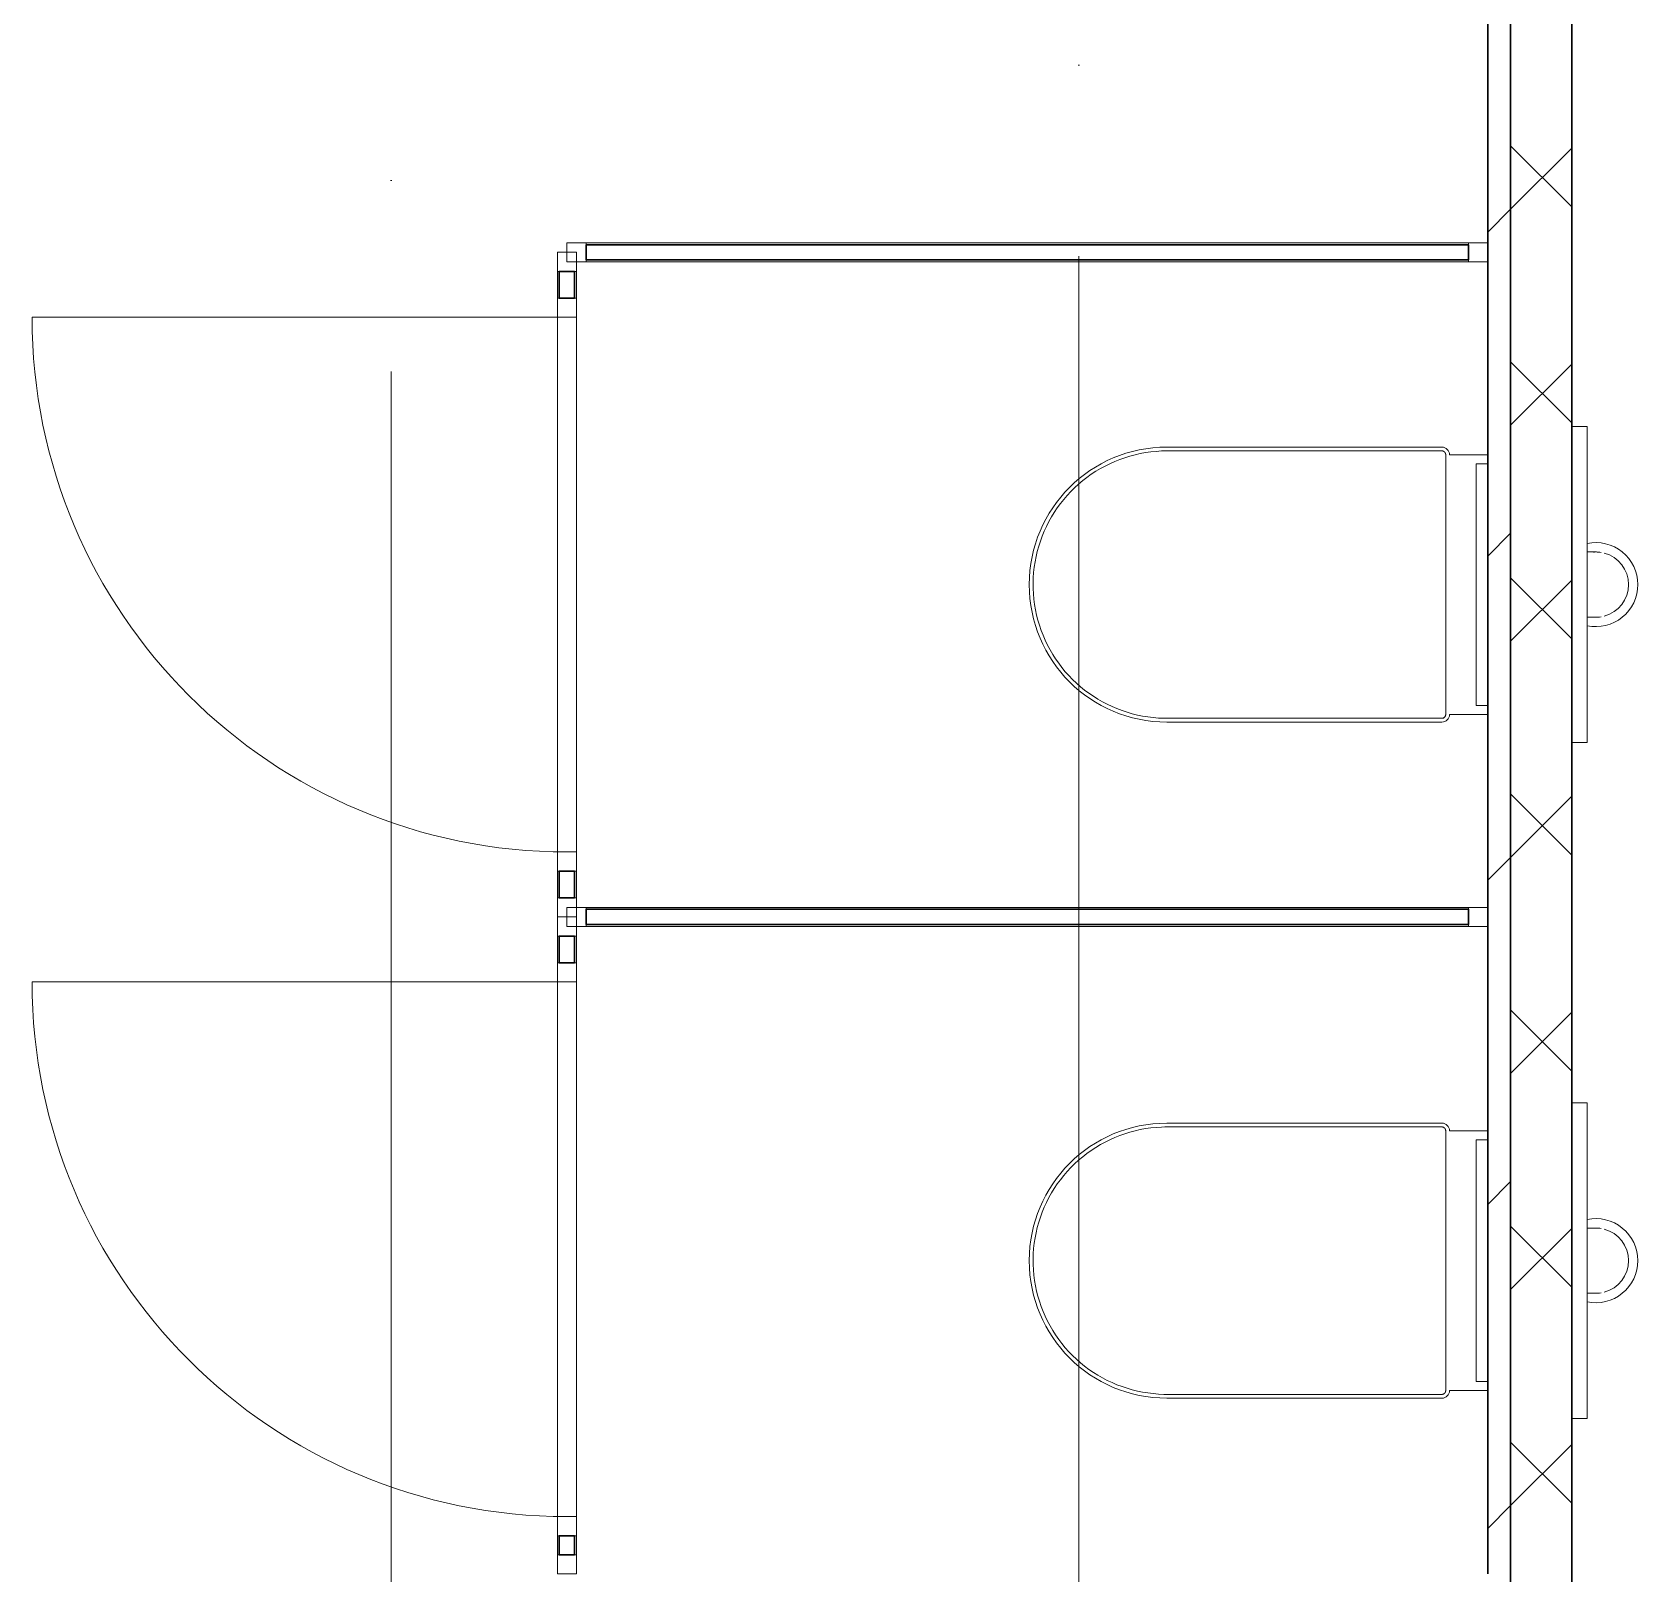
# Model space of a CAD drawing. Header units: millimetres. Extents: x -88595 to 880822, y -1054509 to -148035.
# Drawn here: x 194793 to 196895, y -272077 to -270059 of the extents above; entities that cross this region are included whole.
import ezdxf

# ---------------------------------------------------------------- set-up
doc = ezdxf.new("R2010")
doc.units = ezdxf.units.MM
doc.linetypes.add('ADSK_Линия сетки', pattern=[25, 20, -2.5, 0, -2.5])
for name, color, linetype, lineweight in [('Витраж', 7, 'Continuous', 9), ('Двери', 7, 'Continuous', 9), ('Оборудование', 7, 'Continuous', 18), ('Оси', 7, 'Continuous', 9), ('Сантехника', 7, 'Continuous', 18), ('Стены наружные', 7, 'Continuous', 18), ('Стены разрез', 7, 'Continuous', 30)]:
    doc.layers.add(name, color=color, linetype=linetype, lineweight=lineweight)

# ---------------------------------------------------------------- blocks, each defined once
blk = doc.blocks.new('1 этаж')
at = {"layer": 'Витраж', "lineweight": 18, "extrusion": (0, 0, -1)}
for p, q in [((231635.2, 657967.6), (231610.2, 657967.6)), ((231610.2, 657967.6), (231610.2, 657942.6)), ((231647.7, 657980.1), (231622.7, 657980.1)), ((231622.7, 657980.1), (231622.7, 657955.1)), ((231635.2, 657942.6), (231635.2, 657967.6)), ((231647.7, 657955.1), (231647.7, 657980.1)), ((231610.2, 657942.6), (231635.2, 657942.6)), ((231622.7, 657955.1), (231647.7, 657955.1)), ((231635.2, 657907.6), (231610.2, 657907.6)), ((231610.2, 657907.6), (231610.2, 657882.6)), ((231635.2, 657882.6), (231635.2, 657907.6)), ((231610.2, 657882.6), (231635.2, 657882.6)), ((231635.2, 657182.6), (231610.2, 657182.6)), ((231610.2, 657182.6), (231610.2, 657157.6)), ((231635.2, 657157.6), (231635.2, 657182.6)), ((231610.2, 657157.6), (231635.2, 657157.6)), ((231647.7, 657110.1), (231622.7, 657110.1)), ((231622.7, 657110.1), (231622.7, 657085.1)), ((231647.7, 657085.1), (231647.7, 657110.1)), ((231635.2, 657097.6), (231610.2, 657097.6)), ((231610.2, 657097.6), (231610.2, 657072.6)), ((231622.7, 657085.1), (231647.7, 657085.1)), ((231635.2, 657072.6), (231635.2, 657097.6)), ((231610.2, 657072.6), (231635.2, 657072.6)), ((231635.2, 657037.6), (231610.2, 657037.6)), ((231610.2, 657037.6), (231610.2, 657012.6)), ((231635.2, 657012.6), (231635.2, 657037.6)), ((231610.2, 657012.6), (231635.2, 657012.6)), ((231635.2, 656312.6), (231610.2, 656312.6)), ((231610.2, 656312.6), (231610.2, 656287.6)), ((231635.2, 656287.6), (231635.2, 656312.6)), ((231610.2, 656287.6), (231635.2, 656287.6))]:
    blk.add_line(p, q, dxfattribs=at)
at = {"layer": 'Витраж'}
for p, q in [((231647.7, 657980.1), (232802.7, 657980.1)), ((231610.2, 657942.6), (231610.2, 657907.6)), ((231635.2, 657942.6), (231635.2, 657907.6)), ((231647.7, 657955.1), (232802.7, 657955.1)), ((231610.2, 657882.6), (231610.2, 657182.6)), ((231635.2, 657882.6), (231635.2, 657182.6)), ((231610.2, 657157.6), (231610.2, 657122.6)), ((231635.2, 657157.6), (231635.2, 657122.6)), ((231647.7, 657110.1), (232802.7, 657110.1)), ((231647.7, 657085.1), (232802.7, 657085.1)), ((231610.2, 657071.9), (231610.2, 657037.6)), ((231635.2, 657071.9), (231635.2, 657037.6)), ((231610.2, 657012.6), (231610.2, 656312.6)), ((231635.2, 657012.6), (231635.2, 656312.6)), ((231610.2, 656287.6), (231610.2, 656262.6)), ((231635.2, 656287.6), (231635.2, 656262.6))]:
    blk.add_line(p, q, dxfattribs=at)
at = {"layer": 'Витраж', "lineweight": 18}
for p, q in [((232827.7, 657980.1), (232802.7, 657980.1)), ((232802.7, 657980.1), (232802.7, 657955.1)), ((232827.7, 657955.1), (232827.7, 657980.1)), ((232802.7, 657955.1), (232827.7, 657955.1)), ((231635.2, 657122.6), (231610.2, 657122.6)), ((231610.2, 657122.6), (231610.2, 657097.6)), ((231635.2, 657097.6), (231635.2, 657122.6)), ((232827.7, 657110.1), (232802.7, 657110.1)), ((232802.7, 657110.1), (232802.7, 657085.1)), ((232827.7, 657085.1), (232827.7, 657110.1)), ((231610.2, 657097.6), (231635.2, 657097.6)), ((232802.7, 657085.1), (232827.7, 657085.1)), ((231635.2, 656262.6), (231610.2, 656262.6)), ((231610.2, 656262.6), (231610.2, 656237.6)), ((231635.2, 656237.6), (231635.2, 656262.6)), ((231610.2, 656237.6), (231635.2, 656237.6))]:
    blk.add_line(p, q, dxfattribs=at)
at = {"layer": 'Двери'}
for p, q in [((231610.2, 657882.6), (230922.7, 657882.6)), ((231610.2, 657012.6), (230922.7, 657012.6))]:
    blk.add_line(p, q, dxfattribs=at)
for centre in [(231622.7, 657882.6), (231622.7, 657012.6)]:
    blk.add_arc(centre, 700, 180, 270, dxfattribs=at)
at = {"layer": 'Оси', "linetype": 'ADSK_Линия сетки', "ltscale": 100}
for p, q in [((231392.7, 697813.2), (231392.7, 631836.5)), ((232292.7, 662962.6), (232292.7, 633106.5))]:
    blk.add_line(p, q, dxfattribs=at)
at = {"layer": 'Сантехника', "lineweight": 9}
for p, q in [((232957.7, 657739.4), (232937.7, 657739.4)), ((232957.7, 657714.4), (232957.7, 657739.4)), ((232957.7, 657714.4), (232957.7, 657350.9)), ((232957.7, 657325.9), (232957.7, 657350.9)), ((232937.7, 657325.9), (232957.7, 657325.9)), ((232957.7, 656854.4), (232937.7, 656854.4)), ((232957.7, 656829.4), (232957.7, 656854.4)), ((232957.7, 656829.4), (232957.7, 656465.9)), ((232957.7, 656440.9), (232957.7, 656465.9)), ((232937.7, 656440.9), (232957.7, 656440.9))]:
    blk.add_line(p, q, dxfattribs=at)
at = {"layer": 'Сантехника'}
for p, q in [((232767.7, 657712.6), (232407.7, 657712.6)), ((232767.7, 657707.6), (232407.7, 657707.6)), ((232772.7, 657362.6), (232772.7, 657702.6)), ((232827.7, 657702.6), (232777.7, 657702.6)), ((232812.7, 657374.4), (232812.7, 657690.8)), ((232812.7, 657690.8), (232827.7, 657690.8)), ((232407.7, 657357.6), (232767.7, 657357.6)), ((232777.7, 657362.6), (232827.7, 657362.6)), ((232827.7, 657374.4), (232812.7, 657374.4)), ((232407.7, 657352.6), (232767.7, 657352.6)), ((232767.7, 656827.6), (232407.7, 656827.6)), ((232767.7, 656822.6), (232407.7, 656822.6)), ((232772.7, 656477.6), (232772.7, 656817.6)), ((232827.7, 656817.6), (232777.7, 656817.6)), ((232812.7, 656489.4), (232812.7, 656805.8)), ((232812.7, 656805.8), (232827.7, 656805.8)), ((232407.7, 656472.6), (232767.7, 656472.6)), ((232777.7, 656477.6), (232827.7, 656477.6)), ((232827.7, 656489.4), (232812.7, 656489.4)), ((232407.7, 656467.6), (232767.7, 656467.6))]:
    blk.add_line(p, q, dxfattribs=at)
at = {"layer": 'Сантехника', "flags": 128}
for points in [[(232407.7, 657707.6), (232400.7, 657707.5), (232393.7, 657707), (232386.8, 657706.3), (232379.8, 657705.4), (232372.9, 657704.1), (232366.1, 657702.6), (232359.3, 657700.8), (232352.7, 657698.7), (232346.1, 657696.4), (232339.6, 657693.8), (232333.2, 657690.9), (232326.9, 657687.8), (232320.8, 657684.5), (232314.8, 657680.9), (232308.9, 657677), (232303.2, 657673), (232297.7, 657668.7), (232292.3, 657664.2), (232287.1, 657659.5), (232282.2, 657654.5), (232277.4, 657649.4), (232272.8, 657644.1), (232268.5, 657638.6), (232264.4, 657633), (232260.5, 657627.2), (232256.8, 657621.2), (232253.4, 657615.1), (232250.2, 657608.8), (232247.3, 657602.5), (232244.6, 657596), (232242.2, 657589.4), (232240.1, 657582.8), (232238.2, 657576), (232236.6, 657569.2), (232235.3, 657562.3), (232234.2, 657555.4), (232233.4, 657548.5), (232232.9, 657541.5), (232232.7, 657534.5), (232232.8, 657527.5), (232233.1, 657520.5), (232233.8, 657513.5), (232234.7, 657506.6), (232235.8, 657499.7), (232237.3, 657492.8), (232239, 657486.1), (232241, 657479.4), (232243.3, 657472.7), (232245.8, 657466.2), (232248.6, 657459.8), (232251.6, 657453.5), (232254.9, 657447.3), (232258.4, 657441.3), (232262.2, 657435.4), (232266.2, 657429.6), (232270.5, 657424), (232274.9, 657418.6), (232279.6, 657413.4), (232284.4, 657408.4), (232289.5, 657403.6), (232294.8, 657398.9), (232300.2, 657394.5), (232305.8, 657390.3), (232311.6, 657386.4), (232317.5, 657382.6), (232323.6, 657379.2), (232329.8, 657375.9), (232336.1, 657372.9), (232342.5, 657370.2), (232349.1, 657367.7), (232355.7, 657365.5), (232362.5, 657363.6), (232369.2, 657361.9), (232376.1, 657360.5), (232383, 657359.4), (232390, 657358.5), (232396.9, 657357.9), (232403.9, 657357.6), (232407.7, 657357.6)], [(232772.7, 657702.6), (232772.7, 657702.8), (232772.7, 657703), (232772.7, 657703.2), (232772.6, 657703.4), (232772.6, 657703.6), (232772.6, 657703.8), (232772.5, 657704), (232772.5, 657704.2), (232772.4, 657704.4), (232772.3, 657704.6), (232772.2, 657704.7), (232772.1, 657704.9), (232772.1, 657705.1), (232771.9, 657705.3), (232771.8, 657705.4), (232771.7, 657705.6), (232771.6, 657705.7), (232771.5, 657705.9), (232771.3, 657706), (232771.2, 657706.2), (232771, 657706.3), (232770.9, 657706.5), (232770.7, 657706.6), (232770.6, 657706.7), (232770.4, 657706.8), (232770.2, 657706.9), (232770.1, 657707), (232769.9, 657707.1), (232769.7, 657707.2), (232769.5, 657707.3), (232769.3, 657707.3), (232769.1, 657707.4), (232769, 657707.4), (232768.8, 657707.5), (232768.6, 657707.5), (232768.4, 657707.6), (232768.2, 657707.6), (232768, 657707.6), (232767.8, 657707.6), (232767.7, 657707.6)], [(232767.7, 657357.6), (232767.9, 657357.6), (232768.1, 657357.6), (232768.3, 657357.6), (232768.5, 657357.7), (232768.7, 657357.7), (232768.9, 657357.7), (232769.1, 657357.8), (232769.3, 657357.9), (232769.5, 657357.9), (232769.7, 657358), (232769.8, 657358.1), (232770, 657358.2), (232770.2, 657358.3), (232770.4, 657358.4), (232770.5, 657358.5), (232770.7, 657358.6), (232770.9, 657358.7), (232771, 657358.8), (232771.2, 657359), (232771.3, 657359.1), (232771.4, 657359.3), (232771.6, 657359.4), (232771.7, 657359.6), (232771.8, 657359.7), (232771.9, 657359.9), (232772, 657360.1), (232772.1, 657360.2), (232772.2, 657360.4), (232772.3, 657360.6), (232772.4, 657360.8), (232772.4, 657361), (232772.5, 657361.2), (232772.6, 657361.4), (232772.6, 657361.6), (232772.6, 657361.8), (232772.7, 657362), (232772.7, 657362.2), (232772.7, 657362.4), (232772.7, 657362.6), (232772.7, 657362.6)], [(232407.7, 656822.6), (232400.7, 656822.5), (232393.7, 656822), (232386.8, 656821.3), (232379.8, 656820.4), (232372.9, 656819.1), (232366.1, 656817.6), (232359.3, 656815.8), (232352.7, 656813.7), (232346.1, 656811.4), (232339.6, 656808.8), (232333.2, 656805.9), (232326.9, 656802.8), (232320.8, 656799.5), (232314.8, 656795.9), (232308.9, 656792), (232303.2, 656788), (232297.7, 656783.7), (232292.3, 656779.2), (232287.1, 656774.5), (232282.2, 656769.5), (232277.4, 656764.4), (232272.8, 656759.1), (232268.5, 656753.6), (232264.4, 656748), (232260.5, 656742.2), (232256.8, 656736.2), (232253.4, 656730.1), (232250.2, 656723.8), (232247.3, 656717.5), (232244.6, 656711), (232242.2, 656704.4), (232240.1, 656697.8), (232238.2, 656691), (232236.6, 656684.2), (232235.3, 656677.3), (232234.2, 656670.4), (232233.4, 656663.5), (232232.9, 656656.5), (232232.7, 656649.5), (232232.8, 656642.5), (232233.1, 656635.5), (232233.8, 656628.5), (232234.7, 656621.6), (232235.8, 656614.7), (232237.3, 656607.8), (232239, 656601.1), (232241, 656594.4), (232243.3, 656587.7), (232245.8, 656581.2), (232248.6, 656574.8), (232251.6, 656568.5), (232254.9, 656562.3), (232258.4, 656556.3), (232262.2, 656550.4), (232266.2, 656544.6), (232270.5, 656539), (232274.9, 656533.6), (232279.6, 656528.4), (232284.4, 656523.4), (232289.5, 656518.6), (232294.8, 656513.9), (232300.2, 656509.5), (232305.8, 656505.3), (232311.6, 656501.4), (232317.5, 656497.6), (232323.6, 656494.2), (232329.8, 656490.9), (232336.1, 656487.9), (232342.5, 656485.2), (232349.1, 656482.7), (232355.7, 656480.5), (232362.5, 656478.6), (232369.2, 656476.9), (232376.1, 656475.5), (232383, 656474.4), (232390, 656473.5), (232396.9, 656472.9), (232403.9, 656472.6), (232407.7, 656472.6)], [(232772.7, 656817.6), (232772.7, 656817.8), (232772.7, 656818), (232772.7, 656818.2), (232772.6, 656818.4), (232772.6, 656818.6), (232772.6, 656818.8), (232772.5, 656819), (232772.5, 656819.2), (232772.4, 656819.4), (232772.3, 656819.6), (232772.2, 656819.7), (232772.1, 656819.9), (232772.1, 656820.1), (232771.9, 656820.3), (232771.8, 656820.4), (232771.7, 656820.6), (232771.6, 656820.7), (232771.5, 656820.9), (232771.3, 656821), (232771.2, 656821.2), (232771, 656821.3), (232770.9, 656821.5), (232770.7, 656821.6), (232770.6, 656821.7), (232770.4, 656821.8), (232770.2, 656821.9), (232770.1, 656822), (232769.9, 656822.1), (232769.7, 656822.2), (232769.5, 656822.3), (232769.3, 656822.3), (232769.1, 656822.4), (232769, 656822.4), (232768.8, 656822.5), (232768.6, 656822.5), (232768.4, 656822.6), (232768.2, 656822.6), (232768, 656822.6), (232767.8, 656822.6), (232767.7, 656822.6)], [(232767.7, 656472.6), (232767.9, 656472.6), (232768.1, 656472.6), (232768.3, 656472.6), (232768.5, 656472.7), (232768.7, 656472.7), (232768.9, 656472.7), (232769.1, 656472.8), (232769.3, 656472.9), (232769.5, 656472.9), (232769.7, 656473), (232769.8, 656473.1), (232770, 656473.2), (232770.2, 656473.3), (232770.4, 656473.4), (232770.5, 656473.5), (232770.7, 656473.6), (232770.9, 656473.7), (232771, 656473.8), (232771.2, 656474), (232771.3, 656474.1), (232771.4, 656474.3), (232771.6, 656474.4), (232771.7, 656474.6), (232771.8, 656474.7), (232771.9, 656474.9), (232772, 656475.1), (232772.1, 656475.2), (232772.2, 656475.4), (232772.3, 656475.6), (232772.4, 656475.8), (232772.4, 656476), (232772.5, 656476.2), (232772.6, 656476.4), (232772.6, 656476.6), (232772.6, 656476.8), (232772.7, 656477), (232772.7, 656477.2), (232772.7, 656477.4), (232772.7, 656477.6), (232772.7, 656477.6)]]:
    blk.add_lwpolyline(points, dxfattribs=at)
at = {"layer": 'Сантехника', "lineweight": 9, "flags": 128}
for points in [[(232969.2, 657575.3), (232969.1, 657575.3), (232969, 657575.3), (232968.8, 657575.3), (232968.6, 657575.3), (232968.3, 657575.3), (232967.9, 657575.3), (232967.4, 657575.3), (232966.9, 657575.3), (232966.3, 657575.3), (232965.6, 657575.3), (232964.9, 657575.3), (232964.1, 657575.3), (232963.2, 657575.3), (232962.3, 657575.3), (232961.3, 657575.3), (232960.3, 657575.3), (232959.1, 657575.3), (232958, 657575.3)], [(232958.8, 657489.9), (232960, 657489.9), (232961, 657489.9), (232962, 657489.9), (232963, 657489.9), (232963.8, 657489.9), (232964.7, 657489.9), (232965.4, 657489.9), (232966.1, 657489.9), (232966.7, 657489.9), (232967.3, 657489.9), (232967.8, 657489.9), (232968.2, 657489.9), (232968.5, 657489.9), (232968.8, 657489.9), (232969, 657489.9), (232969.1, 657489.9), (232969.2, 657489.9), (232969.2, 657489.9)], [(232969.2, 656690.3), (232969.1, 656690.3), (232969, 656690.3), (232968.8, 656690.3), (232968.6, 656690.3), (232968.3, 656690.3), (232967.9, 656690.3), (232967.4, 656690.3), (232966.9, 656690.3), (232966.3, 656690.3), (232965.6, 656690.3), (232964.9, 656690.3), (232964.1, 656690.3), (232963.2, 656690.3), (232962.3, 656690.3), (232961.3, 656690.3), (232960.3, 656690.3), (232959.1, 656690.3), (232958, 656690.3)], [(232958.8, 656604.9), (232960, 656604.9), (232961, 656604.9), (232962, 656604.9), (232963, 656604.9), (232963.8, 656604.9), (232964.7, 656604.9), (232965.4, 656604.9), (232966.1, 656604.9), (232966.7, 656604.9), (232967.3, 656604.9), (232967.8, 656604.9), (232968.2, 656604.9), (232968.5, 656604.9), (232968.8, 656604.9), (232969, 656604.9), (232969.1, 656604.9), (232969.2, 656604.9), (232969.2, 656604.9)]]:
    blk.add_lwpolyline(points, dxfattribs=at)
at = {"layer": 'Сантехника'}
for centre, radius, start, end in [((232407.7, 657532.6), 180, 90, 270), ((232767.7, 657702.6), 10, 0, 90), ((232407.7, 657532.6), 175, 90, 90.9078), ((232407.7, 657532.6), 175, 90, 90.9078), ((232767.7, 657702.6), 5, 60, 90), ((232767.7, 657702.6), 5, 60, 90), ((232767.7, 657702.6), 5, 60, 75), ((232767.7, 657702.6), 5, 0, 30), ((232767.7, 657702.6), 5, 0, 30), ((232767.7, 657702.6), 5, 0, 30), ((232407.7, 657532.6), 175, 269.0922, 270), ((232407.7, 657532.6), 175, 269.0922, 270), ((232767.7, 657362.6), 10, 270, 0), ((232767.7, 657362.6), 5, 270, 300), ((232767.7, 657362.6), 5, 270, 300), ((232767.7, 657362.6), 5, 285, 300), ((232767.7, 657362.6), 5, 330, 0), ((232767.7, 657362.6), 5, 330, 0), ((232767.7, 657362.6), 5, 330, 0), ((232407.7, 656647.6), 180, 90, 270), ((232407.7, 656647.6), 175, 90, 90.9078), ((232407.7, 656647.6), 175, 90, 90.9078), ((232767.7, 656817.6), 10, 0, 90), ((232767.7, 656817.6), 5, 60, 90), ((232767.7, 656817.6), 5, 60, 90), ((232767.7, 656817.6), 5, 60, 75), ((232767.7, 656817.6), 5, 0, 30), ((232767.7, 656817.6), 5, 0, 30), ((232767.7, 656817.6), 5, 0, 30), ((232407.7, 656647.6), 175, 269.0922, 270), ((232407.7, 656647.6), 175, 269.0922, 270), ((232767.7, 656477.6), 10, 270, 0), ((232767.7, 656477.6), 5, 270, 300), ((232767.7, 656477.6), 5, 270, 300), ((232767.7, 656477.6), 5, 285, 300), ((232767.7, 656477.6), 5, 330, 0), ((232767.7, 656477.6), 5, 330, 0), ((232767.7, 656477.6), 5, 330, 0)]:
    blk.add_arc(centre, radius, start, end, dxfattribs=at)
at = {"layer": 'Сантехника', "lineweight": 9}
for centre, radius, start, end in [((232969.2, 657532.6), 55, 0, 102.0258), ((232969.2, 657532.6), 42.7, 92.2417, 94.1976), ((232969.2, 657532.6), 42.7, 87.9172, 90), ((232969.2, 657532.6), 42.7, 80.8699, 90), ((232969.2, 657532.6), 42.7, 0, 75), ((232969.2, 657532.6), 55, 257.9742, 0), ((232969.2, 657532.6), 42.7, 285, 0), ((232969.2, 657532.6), 42.7, 267.2428, 279.4986), ((232969.2, 657532.6), 42.7, 270, 272.5338), ((232969.2, 656647.6), 55, 0, 102.0258), ((232969.2, 656647.6), 42.7, 92.2417, 94.1976), ((232969.2, 656647.6), 42.7, 87.9172, 90), ((232969.2, 656647.6), 42.7, 80.8699, 90), ((232969.2, 656647.6), 42.7, 0, 75), ((232969.2, 656647.6), 55, 257.9742, 0), ((232969.2, 656647.6), 42.7, 285, 0), ((232969.2, 656647.6), 42.7, 267.2428, 279.4986), ((232969.2, 656647.6), 42.7, 270, 272.5338)]:
    blk.add_arc(centre, radius, start, end, dxfattribs=at)
at = {"layer": 'Стены наружные', "lineweight": 30}
for p, q in [((232857.7, 656207.6), (232857.7, 660262.6)), ((232937.7, 656207.6), (232937.7, 660262.6)), ((232827.7, 660232.6), (232827.7, 656237.6))]:
    blk.add_line(p, q, dxfattribs=at)
at = {"layer": 'Стены наружные', "linetype": 'Continuous', "lineweight": 9}
for p, q in [((232937.7, 658027.1), (232857.7, 658107.1)), ((232857.7, 658024), (232937.7, 658104)), ((232827.7, 657994), (232857.7, 658024)), ((232937.7, 657744.3), (232857.7, 657824.3)), ((232857.7, 657741.2), (232937.7, 657821.2)), ((232827.7, 657569.8), (232857.7, 657599.8)), ((232937.7, 657461.4), (232857.7, 657541.4)), ((232857.7, 657458.4), (232937.7, 657538.4)), ((232937.7, 657178.6), (232857.7, 657258.6)), ((232857.7, 657175.5), (232937.7, 657255.5)), ((232827.7, 657145.5), (232857.7, 657175.5)), ((232937.7, 656895.8), (232857.7, 656975.8)), ((232857.7, 656892.7), (232937.7, 656972.7)), ((232827.7, 656721.3), (232857.7, 656751.3)), ((232937.7, 656612.9), (232857.7, 656692.9)), ((232857.7, 656609.8), (232937.7, 656689.8)), ((232937.7, 656330.1), (232857.7, 656410.1)), ((232857.7, 656327), (232937.7, 656407)), ((232827.7, 656297), (232857.7, 656327))]:
    blk.add_line(p, q, dxfattribs=at)
at = {"layer": 'Стены разрез'}
for p, q in [((232802.7, 657977.6), (231647.7, 657977.6)), ((231647.7, 657977.6), (231647.7, 657957.6)), ((232802.7, 657957.6), (232802.7, 657977.6)), ((231632.7, 657942.6), (231612.7, 657942.6)), ((231612.7, 657942.6), (231612.7, 657907.6)), ((231632.7, 657907.6), (231632.7, 657942.6)), ((231647.7, 657957.6), (232802.7, 657957.6)), ((231612.7, 657907.6), (231632.7, 657907.6)), ((231632.7, 657157.6), (231612.7, 657157.6)), ((231612.7, 657157.6), (231612.7, 657122.6)), ((231632.7, 657122.6), (231632.7, 657157.6)), ((231612.7, 657122.6), (231632.7, 657122.6)), ((232802.7, 657107.6), (231647.7, 657107.6)), ((231647.7, 657107.6), (231647.7, 657087.6)), ((232802.7, 657087.6), (232802.7, 657107.6)), ((231647.7, 657087.6), (232802.7, 657087.6)), ((231632.7, 657072.6), (231612.7, 657072.6)), ((231612.7, 657072.6), (231612.7, 657037.6)), ((231632.7, 657037.6), (231632.7, 657072.6)), ((231612.7, 657037.6), (231632.7, 657037.6)), ((231632.7, 656287.6), (231612.7, 656287.6)), ((231612.7, 656287.6), (231612.7, 656262.6)), ((231632.7, 656262.6), (231632.7, 656287.6)), ((231612.7, 656262.6), (231632.7, 656262.6))]:
    blk.add_line(p, q, dxfattribs=at)

msp = doc.modelspace()

# ---------------------------------------------------------------- block references
at = {"layer": 'Оборудование', "color": 5, "true_color": 0x0000ff}
msp.add_blockref('1 этаж', (-36129.5, -928314.5), dxfattribs=at)

doc.saveas('drawing.dxf')
